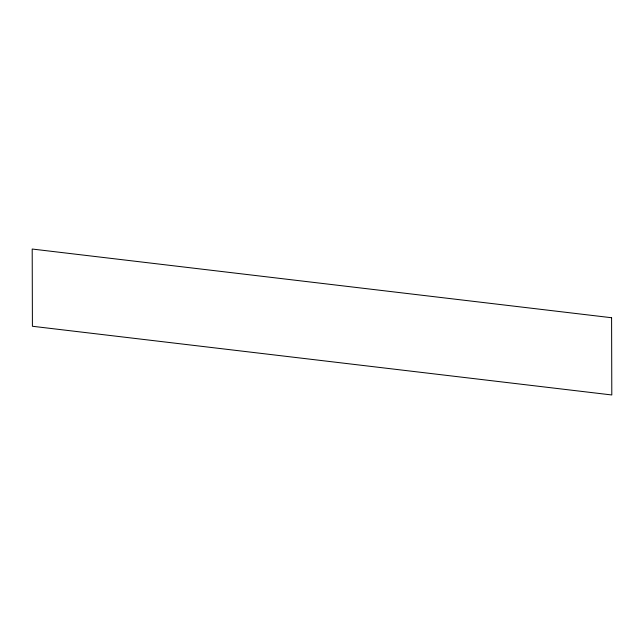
<?xml version="1.0" encoding="UTF-8"?>
<svg xmlns="http://www.w3.org/2000/svg" width="644" height="644" viewBox="0 0 644 644"><rect width="100%" height="100%" fill="white"/><g stroke="black" fill="none" stroke-linecap="round" stroke-linejoin="round"><path stroke-width="0.97" d="M611.591 317.733L32.2 249.035L32.409 326.267L611.8 394.965L611.591 317.733"/></g></svg>
